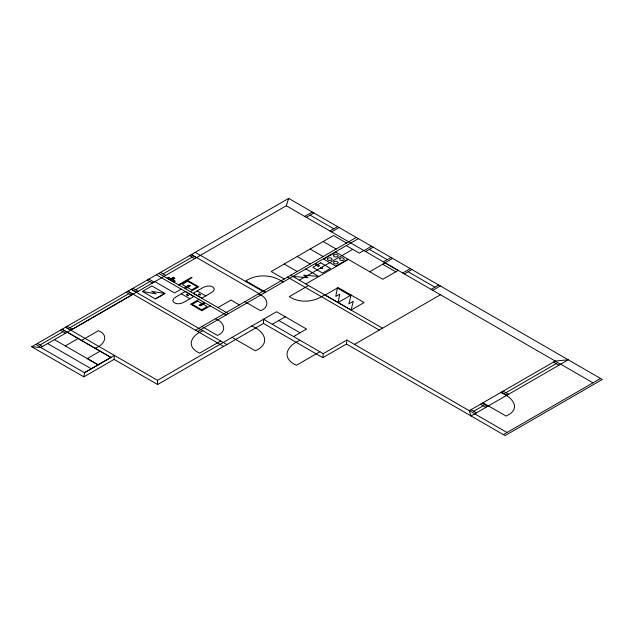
<?xml version="1.0" encoding="UTF-8"?>
<svg xmlns="http://www.w3.org/2000/svg" width="634" height="634" viewBox="0 0 634 634"><rect width="100%" height="100%" fill="white"/><g stroke="black" fill="none" stroke-linecap="round" stroke-linejoin="round"><path stroke-width="0.95" d="M469.279 410.697L555.257 361.055L568.262 359.819L471.03 415.952L469.279 410.697L346.885 340.03L323.237 353.677L263.451 319.164L263.482 323.427L322.809 357.679L346.449 344.032L505.068 435.606L602.3 379.465L288.668 198.394L31.7 346.758L83.839 376.858L114.088 359.391L114.421 355.452L84.473 372.713L110.966 357.449L67.339 332.192M322.809 357.679L323.237 353.677M346.449 344.032L346.885 340.03M83.839 376.858L84.488 372.737L40.79 347.503L31.7 346.758M351.125 310.058L364.106 302.561L338.136 287.567L325.147 295.064L351.125 310.058L353.225 301.324L348.811 303.876L351.141 295.079M40.79 347.503L286.291 205.765L288.668 198.394M181.269 293.772L174.088 298.138L172.678 300.778C174.778 305.049 180.92 304.09 184.351 301.99L193.822 296.522L185.168 291.521L181.269 293.772L189.931 298.765M205.804 295.943L212.984 291.577L214.403 288.938C212.295 284.666 206.161 285.625 202.721 287.733L193.259 293.193L201.913 298.194L205.804 295.943L197.15 290.951M39.997 344.967L62.901 331.74M69.843 327.73L128.757 293.716M135.573 289.786L149.886 281.52M163.073 273.904L192.189 257.095M70.715 330.219L133.108 294.192M142.444 291.466L151.93 285.989L164.919 293.487L155.425 298.971L142.444 291.466L156.059 293.851L151.685 291.331L164.919 293.487M167.812 278.508L169.159 277.755M170.237 279.903L172.884 277.692L174.833 278.112L174.659 278.714L170.823 280.244M173.248 281.647L174.564 280.878M65.302 345.926L78.212 338.469M81.517 340.45L98.436 330.686C109.88 335.307 103.936 345.364 94.973 348.217M178.534 284.817L191.523 277.32L192.062 277.637L179.073 285.134M155.726 298.646L164.364 293.661M304.692 216.392L312.269 212.018M181.213 289.12L174.532 292.971L154.894 281.631M306.317 217.327L313.893 212.961M190.438 291.64L198.783 286.822L187.466 280.291M100.077 351.165L87.278 358.559L98.143 364.835M198.949 299.383L190.604 304.201L201.921 310.739L210.274 305.921M329.942 230.974L337.518 226.6M331.566 231.909L339.142 227.535M217.993 307.553L230.974 300.048L239.375 304.899M195.51 330.219L356.253 237.417M197.618 331.439L358.361 238.63M202.935 330.758C191.072 335.331 185.445 346.798 199.686 353.146L220.695 341.013M299.359 280.204L352.766 249.376M305.873 283.961L348.383 259.417L382.762 279.285L398.128 270.456L385.139 262.959L382.793 264.307L395.782 271.812M363.805 250.517L359.272 253.132L346.267 245.62M363.964 250.612L371.54 246.238M365.588 251.555L373.164 247.181M308.552 285.506L289.247 296.657C300.088 303.607 314.369 302.125 324.608 294.778M70.818 330.171L65.627 327.168L157.509 380.329L276.551 311.73L306.563 329.054L293.574 336.551M114.088 359.391L157.636 384.537L263.482 323.427M272.295 324.267L285.284 316.77M383.404 261.842L390.98 257.467M385.028 262.777L392.604 258.403M369.709 271.732L385.123 262.833M351.125 295.064L338.136 302.561L339.673 294.176L335.782 296.427L337.336 288.026L350.261 295.563M402.725 272.992L410.301 268.618M404.349 273.928L411.926 269.553M300.112 340.331C286.917 345.403 280.537 358.178 296.435 365.271L319.877 351.735M431.112 289.381L438.688 285.007M432.737 290.317L440.313 285.942M354.454 344.405L440.432 294.762M473.756 411.244L483.14 405.823M505.884 392.692L556.184 363.654M503.333 434.607L600.572 378.466M292.884 276.464L308.013 277.676L303.599 275.124L318.839 276.479L305.873 268.967M188.631 286.306L190.327 285.791L188.639 285.276L188.369 286.148M200.756 304.724L199.06 305.239L200.756 305.747L201.018 304.875M310.105 215.148L333.73 228.787M369.376 249.368L387.192 259.655M408.137 271.74L434.9 287.194M286.291 205.765L555.257 361.055M560.686 364.193L592.996 382.841M555.091 361.15L560.527 364.288M553.466 362.085L558.903 365.224M346.536 243.028L333.547 235.531L271.209 271.518L284.198 279.015M323.158 241.53L336.139 249.027M310.169 249.027L323.158 256.524M297.18 256.524L310.169 264.021M284.198 264.021L297.18 271.518M503.174 391.13L508.603 394.261M501.549 392.066L506.978 395.196M500.654 392.581C512.557 397.035 522.012 408.835 506.091 416.078L483.021 402.764M290.752 275.235L382.508 328.206M287.511 277.106L379.267 330.084M283.168 282.043C272.224 274.514 257.214 273.634 245.881 280.83L265.575 292.203M482.054 403.319L487.483 406.457M480.429 404.254L485.858 407.393M471.046 409.675L476.475 412.813M195.201 252.356L264.893 292.591M469.422 410.61L474.85 413.748M474.707 413.828L507.018 432.483M191.397 254.559L261.089 294.794M191.214 254.662L196.405 257.658M258.418 293.899C267.294 296.863 270.9 306.626 260.526 310.715L244.914 301.697M189.59 255.597L194.781 258.601M278.786 320.519L300.064 332.802M171.972 278.905L172.551 279.245M160.481 272.406L165.672 275.402M171.56 279.142L168.422 277.335L167.099 278.096L173.938 282.043L175.261 281.282L172.147 279.483M251.603 326.011C264.711 331.043 271.146 343.739 255.304 350.808L231.973 337.336M158.754 273.405L228.446 313.64M156.376 274.776L226.069 315.011M148.911 279.087L154.11 282.082M215.314 318.791C224.079 321.715 227.693 331.368 217.422 335.418L201.961 326.494M147.286 280.022L152.485 283.018M132.974 288.28L138.172 291.283M131.357 289.223L136.548 292.219M131.167 289.326L226.853 344.571M127.925 291.204L223.612 346.449M127.783 291.283L132.982 294.279M126.158 292.219L131.357 295.214M67.252 326.233L72.442 329.228M62.069 329.22L110.966 357.449M61.926 329.308L67.117 332.303M60.301 330.243L65.5 333.238M54.413 339.642L98.088 364.851M47.613 343.565L91.28 368.782M37.398 343.462L42.597 346.465M35.781 344.405L40.972 347.4M157.509 380.329L157.636 384.537M333.587 262.119L333.587 263.181L334.934 263.958L337.423 263.744L338.302 262.65L336.773 261.335L334.934 261.343L333.587 262.119M327.524 258.617L327.524 259.678L328.872 260.463L331.36 260.249L332.24 259.147L330.718 257.84L328.872 257.84L327.524 258.617M333.587 255.122L333.952 256.556L335.854 257.063L337.756 256.556L338.302 255.653L336.781 254.337L334.934 254.337L333.587 255.122M339.65 258.617L340.014 260.051L341.916 260.566L343.818 260.051L344.365 259.147L342.836 257.84L340.997 257.84L339.65 258.617M189.867 285.791L188.647 285.791L189.867 285.791M200.74 305.239L199.52 305.239L200.74 305.239M320.764 267.54L321.034 268.42L322.73 267.905L322.278 267.389L320.764 267.54M322.27 267.905L321.042 267.905L322.27 267.905M173.7 281.005L173.7 281.005M187.672 281.258L182.164 284.444L191.595 289.889L197.111 286.703L187.672 281.258M187.775 285.799L184.74 287.551L186.039 288.304L189.067 286.552L187.775 285.799M187.188 294.556L186.531 294.937L187.91 295.729L188.56 295.357L187.188 294.556M199.171 293.986L198.513 294.366L199.892 295.159L200.55 294.778L199.171 293.986M197.792 301.142L192.284 304.32L201.715 309.764L207.231 306.587L197.792 301.142M203.348 302.727L200.32 304.471L201.62 305.223L204.647 303.472L203.348 302.727M335.854 252.15L323.736 259.147L335.854 266.145L347.979 259.147L335.854 252.15M316.588 264.029L315.288 264.782L318.323 266.526L319.623 265.781L316.588 264.029M320.749 262.801L312.824 267.382L322.563 273L330.488 268.428L320.749 262.801M172.876 277.716C175.127 279.76 174.826 277.589 172.876 277.716"/></g></svg>
